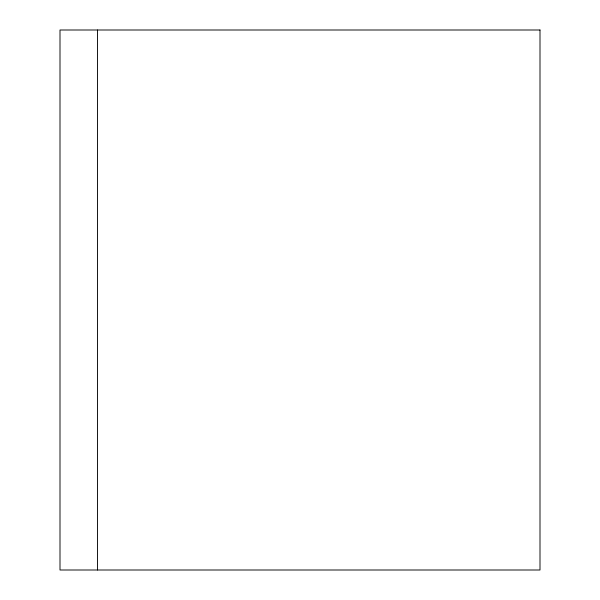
<?xml version="1.0" encoding="UTF-8"?>
<svg xmlns="http://www.w3.org/2000/svg" width="600" height="600" viewBox="0 0 600 600"><rect width="100%" height="100%" fill="white"/><g stroke="black" fill="none" stroke-linecap="round" stroke-linejoin="round"><path stroke-width="0.9" d="M97.5 30L97.5 570M540 30L60 30L60 570L540 570L540 30"/></g></svg>
